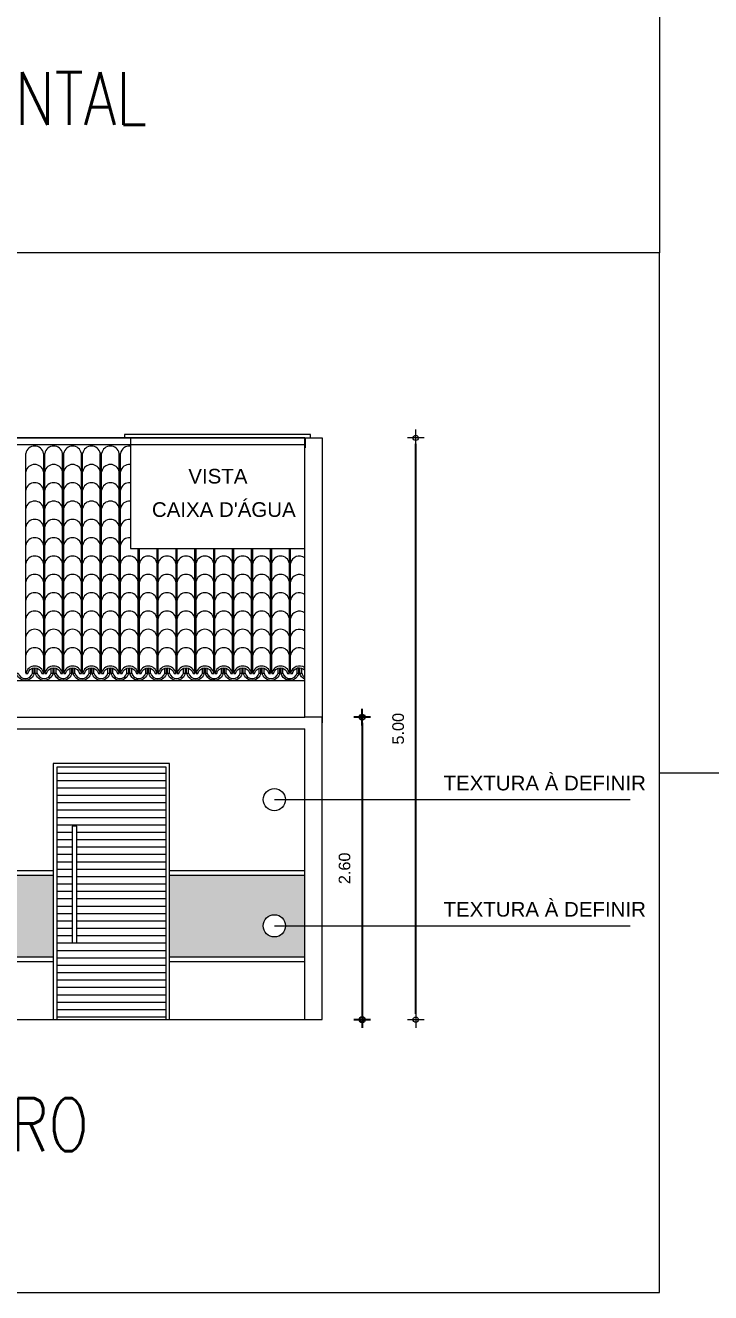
# Model space of a CAD drawing. Header units: millimetres. Extents: x 1345 to 2117, y 1214 to 1365.
# Drawn here: x 1884.71 to 1890.6, y 1268.73 to 1279.62 of the extents above; entities that cross this region are included whole.
import ezdxf
from ezdxf.enums import TextEntityAlignment as Align

# ---------------------------------------------------------------- set-up
doc = ezdxf.new("R2010")
doc.units = ezdxf.units.MM
doc.header["$LTSCALE"] = 0.5
for name, color, linetype in [('02', 2, 'Continuous'), ('COTAS', 7, 'Continuous'), ('DIVERSOS', 4, 'Continuous'), ('parede', 2, 'Continuous'), ('TUBULAÇÃO_ESGOTO', 6, 'Continuous')]:
    doc.layers.add(name, color=color, linetype=linetype)
for name, color, linetype, lineweight in [('E-lay-9', 9, 'Continuous', 9), ('E-TXT-G', 3, 'Continuous', 30), ('E-TXT-W', 7, 'Continuous', 15), ('E-TXT-Y', 2, 'Continuous', 40)]:
    doc.layers.add(name, color=color, linetype=linetype, lineweight=lineweight)
doc.styles.add('REG140', font='romans.shx', dxfattribs={"width": 0.8, "height": 0.35})
doc.styles.add('REG80', font='romans.shx', dxfattribs={"width": 0.8, "height": 0.1})
doc.styles.add('SANSSERIF', font='sas_____.pfb', dxfattribs={"height": 1})
doc.styles.add('SANSSERIF2', font='sanssb__.ttf', dxfattribs={"width": 0.8})
doc.styles.get("Standard").update_dxf_attribs({"font": 'arial.ttf'})
doc.dimstyles.new('ESCALA50', dxfattribs={"dimtxt": 0.1, "dimasz": 0.05, "dimexe": 0.18, "dimexo": 0.06, "dimgap": 0.1, "dimtad": 1, "dimzin": 4, "dimdsep": 46, "dimtxsty": 'Standard', "dimblk": 'BOLA', "dimcen": -0.06, "dimse1": 1, "dimse2": 1, "dimclrd": 7, "dimclrt": 7, "dimadec": 0, "dimazin": 0, "dimtfac": 1, "dimtix": 1, "dimtmove": 0, "dimatfit": 3, "dimldrblk": 'BOLA', "dimfxl": 0, "dimtolj": 1, "dimtzin": 4, "dimarcsym": 0})

# ---------------------------------------------------------------- blocks, each defined once
blk = doc.blocks.new('BOLA')
for p, q in [((-1.44, 0), (1.44, 0)), ((0, -1.44), (0, 1.44))]:
    blk.add_line(p, q)
blk.add_circle((0, 0), 0.452)
blk = doc.blocks.new('*D67')
at = {"layer": 'Defpoints', "color": 0, "transparency": 16777216}
for p in [(1887.287, 1273.675), (1887.287, 1271.075), (1887.603, 1271.075)]:
    blk.add_point(p, dxfattribs=at)
at = {"layer": 'DIVERSOS', "color": 7, "lineweight": -2, "transparency": 16777216}
blk.add_line((1887.603, 1273.625), (1887.603, 1271.125), dxfattribs=at)
at = {"layer": 'DIVERSOS', "color": 7, "lineweight": -2, "transparency": 16777216, "xscale": 0.05, "yscale": 0.05, "zscale": 0.05}
for p, rotation in [((1887.603, 1273.675), 90), ((1887.603, 1271.075), 270)]:
    blk.add_blockref('BOLA', p, dxfattribs=dict(at, rotation=rotation))
at = {"layer": 'DIVERSOS', "color": 7, "lineweight": 18, "transparency": 16777216, "insert": (1887.452, 1272.375), "char_height": 0.1, "attachment_point": 5, "rotation": 90}
blk.add_mtext('\\A1;2.60', dxfattribs=at)
blk = doc.blocks.new('*D68')
at = {"layer": 'Defpoints', "color": 0, "transparency": 16777216}
for p in [(1887.287, 1276.075), (1888.064, 1276.075), (1887.287, 1271.075)]:
    blk.add_point(p, dxfattribs=at)
at = {"layer": 'E-lay-9', "color": 7, "lineweight": -2, "transparency": 16777216}
blk.add_line((1888.064, 1271.125), (1888.064, 1276.025), dxfattribs=at)
at = {"layer": 'E-lay-9', "color": 7, "lineweight": -2, "transparency": 16777216, "xscale": 0.05, "yscale": 0.05, "zscale": 0.05}
for p, rotation in [((1888.064, 1276.075), 90), ((1888.064, 1271.075), 270)]:
    blk.add_blockref('BOLA', p, dxfattribs=dict(at, rotation=rotation))
at = {"layer": 'E-lay-9', "color": 7, "lineweight": 18, "transparency": 16777216, "insert": (1887.913, 1273.575), "char_height": 0.1, "attachment_point": 5, "rotation": 90}
blk.add_mtext('\\A1;5.00', dxfattribs=at)
blk = doc.blocks.new('IND_DES')
at = {"layer": 'E-TXT-W'}
blk.add_line((0.0269, -0.2428), (0.1984, -0.2428), dxfattribs=at)
at = {"layer": 'E-TXT-G', "style": 'REG80', "width": 0.8}
for s, p in [('ESCALA', (-0.4463, -0.2864)), ('1', (0.2426, -0.2864)), (':', (0.3988, -0.2706))]:
    blk.add_text(s, height=0.1, dxfattribs=at).set_placement(p)
blk.add_attdef('ESCALA', (0.4897, -0.2812), '', height=0.1, dxfattribs=at)
at = {"layer": 'E-TXT-W', "style": 'SANSSERIF2', "width": 0.6}
blk.add_attdef('00', text='', height=0.4, dxfattribs=at).set_placement((-0.7083, -0.2881), align=Align.CENTER)
at = {"layer": 'E-TXT-Y', "style": 'REG140', "width": 0.8}
for tag, p in [('PROJETO', (-0.4563, 0.1829)), ('DESENHO', (-0.4582, -0.0658))]:
    blk.add_attdef(tag, p, '', height=0.175, dxfattribs=at)

msp = doc.modelspace()

# ---------------------------------------------------------------- hatches: boundary and pattern name
at = {"layer": 'COTAS', "lineweight": 18}
h = msp.add_hatch(dxfattribs=at)
h.set_pattern_fill('AR-SAND', color=256, scale=0.0025, style=0)
h.set_pattern_definition([(37.5, (426.69534, -39.17265), (-0.004000078, 0.1223533093), [0, -0.09652, 0, -0.10795, 0, -0.1031875]), (7.5, (426.69534, -39.17265), (0.112380821, 0.179206275), [0, -0.05207, 0, -0.086995, 0, -0.0333375]), (327.5, (426.61723, -39.17265), (0.1977480926, 0.000359296), [0, -0.03175, 0, -0.1143, 0, -0.149225]), (317.5, (426.61723, -39.17265), (0.190889113, 0.055732331), [0, -0.015875, 0, -0.07493, 0, -0.085725])])
h.paths.add_polyline_path([(1880.943, 1272.315), (1880.41, 1272.315), (1880.41, 1271.615), (1880.943, 1271.615)])
h.paths.add_polyline_path([(1884.946, 1272.315), (1883.943, 1272.315), (1883.943, 1271.615), (1884.946, 1271.615)])
h.paths.add_polyline_path([(1885.946, 1272.315), (1885.946, 1271.615), (1887.11, 1271.615), (1887.11, 1271.881), (1886.944, 1271.881, -1), (1886.753, 1271.881, -1), (1886.944, 1271.881), (1887.11, 1271.881), (1887.11, 1272.315)])

# ---------------------------------------------------------------- linework, layer by layer
at = {"color": 7, "linetype": 'ByBlock'}
for p, q in [((1887.11, 1276.075), (1887.11, 1276.015)), ((1887.11, 1276.015), (1887.11, 1275.989))]:
    msp.add_line(p, q, dxfattribs=at)
at = {"layer": '02', "lineweight": 18}
msp.add_line((1890.161, 1273.197), (1910.245, 1273.197), dxfattribs=at)
for points in [[(1877.641, 1286.12), (1890.161, 1286.12), (1890.161, 1277.667), (1877.641, 1277.667)], [(1890.161, 1277.667), (1877.647, 1277.667), (1877.647, 1268.728), (1890.161, 1268.728)]]:
    msp.add_lwpolyline(points, close=True, dxfattribs=at)
at = {"layer": 'DIVERSOS', "lineweight": 18}
for p, q in [((1884.976, 1273.194), (1885.916, 1273.194)), ((1884.976, 1273.131), (1885.916, 1273.131)), ((1884.976, 1273.067), (1885.916, 1273.067)), ((1884.976, 1273.004), (1885.916, 1273.004)), ((1884.976, 1272.94), (1885.916, 1272.94)), ((1886.848, 1272.966), (1888.307, 1272.966)), ((1888.307, 1272.966), (1889.908, 1272.966)), ((1884.976, 1272.877), (1885.916, 1272.877)), ((1884.976, 1272.813), (1885.916, 1272.813)), ((1884.976, 1272.75), (1885.916, 1272.75)), ((1885.108, 1272.737), (1885.108, 1271.734)), ((1885.148, 1272.737), (1885.108, 1272.737)), ((1885.148, 1271.734), (1885.148, 1272.737)), ((1884.976, 1272.686), (1885.108, 1272.686)), ((1884.976, 1272.623), (1885.108, 1272.623)), ((1885.148, 1272.686), (1885.916, 1272.686)), ((1885.148, 1272.623), (1885.916, 1272.623)), ((1884.976, 1272.559), (1885.108, 1272.559)), ((1884.976, 1272.496), (1885.108, 1272.496)), ((1885.148, 1272.559), (1885.916, 1272.559)), ((1885.148, 1272.496), (1885.916, 1272.496)), ((1884.976, 1272.432), (1885.108, 1272.432)), ((1885.148, 1272.432), (1885.916, 1272.432)), ((1884.976, 1272.369), (1885.108, 1272.369)), ((1884.976, 1272.305), (1885.108, 1272.305)), ((1885.148, 1272.369), (1885.916, 1272.369)), ((1885.148, 1272.305), (1885.916, 1272.305)), ((1884.976, 1272.242), (1885.108, 1272.242)), ((1884.976, 1272.178), (1885.108, 1272.178)), ((1885.148, 1272.242), (1885.916, 1272.242)), ((1885.148, 1272.178), (1885.916, 1272.178)), ((1884.976, 1272.115), (1885.108, 1272.115)), ((1885.148, 1272.115), (1885.916, 1272.115)), ((1884.976, 1272.051), (1885.108, 1272.051)), ((1884.976, 1271.988), (1885.108, 1271.988)), ((1885.148, 1272.051), (1885.916, 1272.051)), ((1885.148, 1271.988), (1885.916, 1271.988)), ((1884.976, 1271.924), (1885.108, 1271.924)), ((1884.976, 1271.861), (1885.108, 1271.861)), ((1885.148, 1271.924), (1885.916, 1271.924)), ((1885.148, 1271.861), (1885.916, 1271.861)), ((1886.848, 1271.881), (1888.307, 1271.881)), ((1888.307, 1271.881), (1889.908, 1271.881)), ((1884.976, 1271.797), (1885.108, 1271.797)), ((1884.976, 1271.734), (1885.916, 1271.734)), ((1885.148, 1271.797), (1885.916, 1271.797)), ((1884.976, 1271.67), (1885.916, 1271.67)), ((1884.976, 1271.607), (1885.916, 1271.607)), ((1884.976, 1271.543), (1885.916, 1271.543)), ((1884.976, 1271.48), (1885.916, 1271.48)), ((1884.976, 1271.416), (1885.916, 1271.416)), ((1884.976, 1271.353), (1885.916, 1271.353)), ((1884.976, 1271.289), (1885.916, 1271.289)), ((1884.976, 1271.226), (1885.916, 1271.226)), ((1884.976, 1271.162), (1885.916, 1271.162)), ((1884.976, 1271.099), (1885.916, 1271.099)), ((1884.976, 1271.075), (1885.916, 1271.075))]:
    msp.add_line(p, q, dxfattribs=at)
for centre in [(1886.848, 1272.966), (1886.848, 1271.881)]:
    msp.add_circle(centre, 0.0956, dxfattribs=at)
at = {"layer": 'E-lay-9', "lineweight": 18}
for p, q in [((1887.16, 1276.105), (1885.56, 1276.105)), ((1885.56, 1276.105), (1885.56, 1276.075)), ((1887.16, 1276.075), (1887.16, 1276.105)), ((1880.26, 1276.075), (1887.26, 1276.075)), ((1887.11, 1276.075), (1881.46, 1276.075)), ((1887.11, 1276.015), (1881.46, 1276.015)), ((1885.56, 1276.075), (1887.16, 1276.075)), ((1887.11, 1274.054), (1887.11, 1275.989)), ((1887.26, 1276.075), (1887.26, 1273.625)), ((1884.711, 1274.054), (1884.711, 1275.941)), ((1884.864, 1274.054), (1884.864, 1275.941)), ((1884.874, 1274.054), (1884.874, 1275.941)), ((1885.026, 1274.054), (1885.026, 1275.941)), ((1885.036, 1274.054), (1885.036, 1275.941)), ((1885.189, 1274.054), (1885.189, 1275.941)), ((1885.199, 1274.054), (1885.199, 1275.941)), ((1885.351, 1274.054), (1885.351, 1275.941)), ((1885.361, 1274.054), (1885.361, 1275.941)), ((1885.514, 1274.054), (1885.514, 1275.941)), ((1885.524, 1274.054), (1885.524, 1275.941)), ((1885.676, 1274.054), (1885.676, 1275.125)), ((1885.687, 1274.054), (1885.687, 1275.125)), ((1885.839, 1274.054), (1885.839, 1275.125)), ((1885.849, 1274.054), (1885.849, 1275.125)), ((1886.002, 1274.054), (1886.002, 1275.125)), ((1886.012, 1274.054), (1886.012, 1275.125)), ((1886.164, 1274.054), (1886.164, 1275.125)), ((1886.174, 1274.054), (1886.174, 1275.125)), ((1886.327, 1274.054), (1886.327, 1275.125)), ((1886.337, 1274.054), (1886.337, 1275.125)), ((1886.489, 1274.054), (1886.489, 1275.125)), ((1886.499, 1274.054), (1886.499, 1275.125)), ((1886.652, 1274.054), (1886.652, 1275.125)), ((1886.662, 1274.054), (1886.662, 1275.125)), ((1886.814, 1274.054), (1886.814, 1275.125)), ((1886.825, 1274.054), (1886.825, 1275.125)), ((1886.977, 1274.054), (1886.977, 1275.125)), ((1886.987, 1274.054), (1886.987, 1275.125)), ((1887.11, 1273.675), (1887.11, 1275.125)), ((1884.767, 1274.054), (1884.767, 1274.089)), ((1884.782, 1274.054), (1884.782, 1274.089)), ((1884.792, 1274.054), (1884.792, 1274.089)), ((1884.808, 1274.054), (1884.808, 1274.089)), ((1884.929, 1274.054), (1884.929, 1274.089)), ((1884.945, 1274.054), (1884.945, 1274.089)), ((1884.955, 1274.054), (1884.955, 1274.089)), ((1884.971, 1274.054), (1884.971, 1274.089)), ((1885.092, 1274.054), (1885.092, 1274.089)), ((1885.107, 1274.054), (1885.107, 1274.089)), ((1885.118, 1274.054), (1885.118, 1274.089)), ((1885.133, 1274.054), (1885.133, 1274.089)), ((1885.254, 1274.054), (1885.254, 1274.089)), ((1885.27, 1274.054), (1885.27, 1274.089)), ((1885.28, 1274.054), (1885.28, 1274.089)), ((1885.296, 1274.054), (1885.296, 1274.089)), ((1885.417, 1274.054), (1885.417, 1274.089)), ((1885.433, 1274.054), (1885.433, 1274.089)), ((1885.443, 1274.054), (1885.443, 1274.089)), ((1885.458, 1274.054), (1885.458, 1274.089)), ((1885.58, 1274.054), (1885.58, 1274.089)), ((1885.595, 1274.054), (1885.595, 1274.089)), ((1885.605, 1274.054), (1885.605, 1274.089)), ((1885.621, 1274.054), (1885.621, 1274.089)), ((1885.742, 1274.054), (1885.742, 1274.089)), ((1885.758, 1274.054), (1885.758, 1274.089)), ((1885.768, 1274.054), (1885.768, 1274.089)), ((1885.783, 1274.054), (1885.783, 1274.089)), ((1885.905, 1274.054), (1885.905, 1274.089)), ((1885.92, 1274.054), (1885.92, 1274.089)), ((1885.93, 1274.054), (1885.93, 1274.089)), ((1885.946, 1274.054), (1885.946, 1274.089)), ((1886.067, 1274.054), (1886.067, 1274.089)), ((1886.083, 1274.054), (1886.083, 1274.089)), ((1886.093, 1274.054), (1886.093, 1274.089)), ((1886.109, 1274.054), (1886.109, 1274.089)), ((1886.23, 1274.054), (1886.23, 1274.089)), ((1886.245, 1274.054), (1886.245, 1274.089)), ((1886.256, 1274.054), (1886.256, 1274.089)), ((1886.271, 1274.054), (1886.271, 1274.089)), ((1886.392, 1274.054), (1886.392, 1274.089)), ((1886.408, 1274.054), (1886.408, 1274.089)), ((1886.418, 1274.054), (1886.418, 1274.089)), ((1886.434, 1274.054), (1886.434, 1274.089)), ((1886.555, 1274.054), (1886.555, 1274.089)), ((1886.571, 1274.054), (1886.571, 1274.089)), ((1886.581, 1274.054), (1886.581, 1274.089)), ((1886.596, 1274.054), (1886.596, 1274.089)), ((1886.718, 1274.054), (1886.718, 1274.089)), ((1886.733, 1274.054), (1886.733, 1274.089)), ((1886.743, 1274.054), (1886.743, 1274.089)), ((1886.759, 1274.054), (1886.759, 1274.089)), ((1886.88, 1274.054), (1886.88, 1274.089)), ((1886.896, 1274.054), (1886.896, 1274.089)), ((1886.906, 1274.054), (1886.906, 1274.089)), ((1886.921, 1274.054), (1886.921, 1274.089)), ((1887.043, 1274.054), (1887.043, 1274.089)), ((1887.058, 1274.054), (1887.058, 1274.089)), ((1887.068, 1274.054), (1887.068, 1274.089)), ((1887.084, 1274.054), (1887.084, 1274.089)), ((1883.411, 1273.991), (1885.036, 1273.991)), ((1884.061, 1273.991), (1885.687, 1273.991)), ((1884.711, 1273.991), (1886.337, 1273.991)), ((1885.361, 1273.991), (1886.987, 1273.991)), ((1885.524, 1273.991), (1887.11, 1273.991))]:
    msp.add_line(p, q, dxfattribs=at)
msp.add_lwpolyline([(1887.11, 1276.075), (1887.11, 1276.075), (1885.61, 1276.075), (1885.61, 1275.125), (1887.11, 1275.125)], dxfattribs=at)
at = {"layer": 'E-lay-9', "lineweight": 18, "flags": 128}
for points in [[(1884.63, 1274.054), (1884.645, 1274.054, 0.788263), (1884.767, 1274.054), (1884.782, 1274.054, -0.827036)], [(1884.711, 1274.051), (1884.727, 1274.051, -0.788263), (1884.848, 1274.051), (1884.864, 1274.051, 0.827036)], [(1884.792, 1274.054), (1884.808, 1274.054, 0.788263), (1884.929, 1274.054), (1884.945, 1274.054, -0.827036)], [(1884.874, 1274.051), (1884.889, 1274.051, -0.788263), (1885.011, 1274.051), (1885.026, 1274.051, 0.827036)], [(1884.955, 1274.054), (1884.971, 1274.054, 0.788263), (1885.092, 1274.054), (1885.107, 1274.054, -0.827036)], [(1885.036, 1274.051), (1885.052, 1274.051, -0.788263), (1885.173, 1274.051), (1885.189, 1274.051, 0.827036)], [(1885.118, 1274.054), (1885.133, 1274.054, 0.788263), (1885.254, 1274.054), (1885.27, 1274.054, -0.827036)], [(1885.199, 1274.051), (1885.214, 1274.051, -0.788263), (1885.336, 1274.051), (1885.351, 1274.051, 0.827036)], [(1885.28, 1274.054), (1885.296, 1274.054, 0.788263), (1885.417, 1274.054), (1885.433, 1274.054, -0.827036)], [(1885.361, 1274.051), (1885.377, 1274.051, -0.788263), (1885.498, 1274.051), (1885.514, 1274.051, 0.827036)], [(1885.443, 1274.054), (1885.458, 1274.054, 0.788263), (1885.58, 1274.054), (1885.595, 1274.054, -0.827036)], [(1885.524, 1274.051), (1885.54, 1274.051, -0.788263), (1885.661, 1274.051), (1885.676, 1274.051, 0.827036)], [(1885.605, 1274.054), (1885.621, 1274.054, 0.788263), (1885.742, 1274.054), (1885.758, 1274.054, -0.827036)], [(1885.687, 1274.051), (1885.702, 1274.051, -0.788263), (1885.823, 1274.051), (1885.839, 1274.051, 0.827036)], [(1885.768, 1274.054), (1885.783, 1274.054, 0.788263), (1885.905, 1274.054), (1885.92, 1274.054, -0.827036)], [(1885.849, 1274.051), (1885.865, 1274.051, -0.788263), (1885.986, 1274.051), (1886.002, 1274.051, 0.827036)], [(1885.93, 1274.054), (1885.946, 1274.054, 0.788263), (1886.067, 1274.054), (1886.083, 1274.054, -0.827036)], [(1886.012, 1274.051), (1886.027, 1274.051, -0.788263), (1886.149, 1274.051), (1886.164, 1274.051, 0.827036)], [(1886.093, 1274.054), (1886.109, 1274.054, 0.788263), (1886.23, 1274.054), (1886.245, 1274.054, -0.827036)], [(1886.174, 1274.051), (1886.19, 1274.051, -0.788263), (1886.311, 1274.051), (1886.327, 1274.051, 0.827036)], [(1886.256, 1274.054), (1886.271, 1274.054, 0.788263), (1886.392, 1274.054), (1886.408, 1274.054, -0.827036)], [(1886.337, 1274.051), (1886.352, 1274.051, -0.788263), (1886.474, 1274.051), (1886.489, 1274.051, 0.827036)], [(1886.418, 1274.054), (1886.434, 1274.054, 0.788263), (1886.555, 1274.054), (1886.571, 1274.054, -0.827036)], [(1886.499, 1274.051), (1886.515, 1274.051, -0.788263), (1886.636, 1274.051), (1886.652, 1274.051, 0.827036)], [(1886.581, 1274.054), (1886.596, 1274.054, 0.788263), (1886.718, 1274.054), (1886.733, 1274.054, -0.827036)], [(1886.662, 1274.051), (1886.678, 1274.051, -0.788263), (1886.799, 1274.051), (1886.814, 1274.051, 0.827036)], [(1886.743, 1274.054), (1886.759, 1274.054, 0.788263), (1886.88, 1274.054), (1886.896, 1274.054, -0.827036)], [(1886.825, 1274.051), (1886.84, 1274.051, -0.788263), (1886.961, 1274.051), (1886.977, 1274.051, 0.827036)], [(1886.906, 1274.054), (1886.921, 1274.054, 0.788263), (1887.043, 1274.054), (1887.058, 1274.054, -0.827036)]]:
    msp.add_lwpolyline(points, format="xyb", close=True, dxfattribs=at)
for points in [[(1885.036, 1273.991, -0.378735), (1884.955, 1274.054), (1884.971, 1274.054, 0.369975), (1885.036, 1274.006)], [(1885.687, 1273.991, -0.378735), (1885.605, 1274.054), (1885.621, 1274.054, 0.369975), (1885.687, 1274.006)], [(1886.337, 1273.991, -0.378735), (1886.256, 1274.054), (1886.271, 1274.054, 0.369975), (1886.337, 1274.006)], [(1886.987, 1273.991, -0.378735), (1886.906, 1274.054), (1886.921, 1274.054, 0.369975), (1886.987, 1274.006)], [(1887.11, 1274.099, 0.553916), (1886.987, 1274.051), (1887.003, 1274.051, -0.60452), (1887.11, 1274.079)], [(1887.11, 1273.999, -0.23306), (1887.068, 1274.054), (1887.084, 1274.054, 0.187537), (1887.11, 1274.016, 0.187537)]]:
    msp.add_lwpolyline(points, format="xyb", dxfattribs=at)
at = {"layer": 'E-lay-9', "lineweight": 18}
for centre, start in [((1884.787, 1275.927), 10.8161), ((1884.95, 1275.927), 10.8161), ((1885.112, 1275.927), 10.8161), ((1885.275, 1275.927), 10.8161), ((1885.438, 1275.927), 10.8161), ((1885.6, 1275.927), 82.932), ((1884.787, 1275.769), 10.8161), ((1884.95, 1275.769), 10.8161), ((1885.112, 1275.769), 10.8161), ((1885.275, 1275.769), 10.8161), ((1885.438, 1275.769), 10.8161), ((1885.6, 1275.769), 82.932), ((1884.787, 1275.612), 10.8161), ((1884.95, 1275.612), 10.8161), ((1885.112, 1275.612), 10.8161), ((1885.275, 1275.612), 10.8161), ((1885.438, 1275.612), 10.8161), ((1885.6, 1275.612), 82.932), ((1884.787, 1275.454), 10.8161), ((1884.95, 1275.454), 10.8161), ((1885.112, 1275.454), 10.8161), ((1885.275, 1275.454), 10.8161), ((1885.438, 1275.454), 10.8161), ((1885.6, 1275.454), 82.932), ((1884.787, 1275.297), 10.8161), ((1884.95, 1275.297), 10.8161), ((1885.112, 1275.297), 10.8161), ((1885.275, 1275.297), 10.8161), ((1885.438, 1275.297), 10.8161), ((1885.6, 1275.297), 82.932), ((1884.787, 1275.139), 10.8161), ((1884.95, 1275.139), 10.8161), ((1885.112, 1275.139), 10.8161), ((1885.275, 1275.139), 10.8161), ((1885.438, 1275.139), 10.8161), ((1885.6, 1275.139), 82.932), ((1884.787, 1274.982), 10.8161), ((1884.95, 1274.982), 10.8161), ((1885.112, 1274.982), 10.8161), ((1885.275, 1274.982), 10.8161), ((1885.438, 1274.982), 10.8161), ((1885.6, 1274.982), 10.8161), ((1885.763, 1274.982), 10.8161), ((1885.925, 1274.982), 10.8161), ((1886.088, 1274.982), 10.8161), ((1886.25, 1274.982), 10.8161), ((1886.413, 1274.982), 10.8161), ((1886.576, 1274.982), 10.8161), ((1886.738, 1274.982), 10.8161), ((1886.901, 1274.982), 10.8161), ((1887.063, 1274.982), 53.2529), ((1884.787, 1274.824), 10.8161), ((1884.95, 1274.824), 10.8161), ((1885.112, 1274.824), 10.8161), ((1885.275, 1274.824), 10.8161), ((1885.438, 1274.824), 10.8161), ((1885.6, 1274.824), 10.8161), ((1885.763, 1274.824), 10.8161), ((1885.925, 1274.824), 10.8161), ((1886.088, 1274.824), 10.8161), ((1886.25, 1274.824), 10.8161), ((1886.413, 1274.824), 10.8161), ((1886.576, 1274.824), 10.8161), ((1886.738, 1274.824), 10.8161), ((1886.901, 1274.824), 10.8161), ((1887.063, 1274.824), 53.2529), ((1884.787, 1274.667), 10.8161), ((1884.95, 1274.667), 10.8161), ((1885.112, 1274.667), 10.8161), ((1885.275, 1274.667), 10.8161), ((1885.438, 1274.667), 10.8161), ((1885.6, 1274.667), 10.8161), ((1885.763, 1274.667), 10.8161), ((1885.925, 1274.667), 10.8161), ((1886.088, 1274.667), 10.8161), ((1886.25, 1274.667), 10.8161), ((1886.413, 1274.667), 10.8161), ((1886.576, 1274.667), 10.8161), ((1886.738, 1274.667), 10.8161), ((1886.901, 1274.667), 10.8161), ((1887.063, 1274.667), 53.2529), ((1884.787, 1274.509), 10.8161), ((1884.95, 1274.509), 10.8161), ((1885.112, 1274.509), 10.8161), ((1885.275, 1274.509), 10.8161), ((1885.438, 1274.509), 10.8161), ((1885.6, 1274.509), 10.8161), ((1885.763, 1274.509), 10.8161), ((1885.925, 1274.509), 10.8161), ((1886.088, 1274.509), 10.8161), ((1886.25, 1274.509), 10.8161), ((1886.413, 1274.509), 10.8161), ((1886.576, 1274.509), 10.8161), ((1886.738, 1274.509), 10.8161), ((1886.901, 1274.509), 10.8161), ((1887.063, 1274.509), 53.2529), ((1884.787, 1274.352), 10.8161), ((1884.95, 1274.352), 10.8161), ((1885.112, 1274.352), 10.8161), ((1885.275, 1274.352), 10.8161), ((1885.438, 1274.352), 10.8161), ((1885.6, 1274.352), 10.8161), ((1885.763, 1274.352), 10.8161), ((1885.925, 1274.352), 10.8161), ((1886.088, 1274.352), 10.8161), ((1886.25, 1274.352), 10.8161), ((1886.413, 1274.352), 10.8161), ((1886.576, 1274.352), 10.8161), ((1886.738, 1274.352), 10.8161), ((1886.901, 1274.352), 10.8161), ((1887.063, 1274.352), 53.2529), ((1884.787, 1274.194), 10.8161), ((1884.95, 1274.194), 10.8161), ((1885.112, 1274.194), 10.8161), ((1885.275, 1274.194), 10.8161), ((1885.438, 1274.194), 10.8161), ((1885.6, 1274.194), 10.8161), ((1885.763, 1274.194), 10.8161), ((1885.925, 1274.194), 10.8161), ((1886.088, 1274.194), 10.8161), ((1886.25, 1274.194), 10.8161), ((1886.413, 1274.194), 10.8161), ((1886.576, 1274.194), 10.8161), ((1886.738, 1274.194), 10.8161), ((1886.901, 1274.194), 10.8161), ((1887.063, 1274.194), 53.2529)]:
    msp.add_arc(centre, 0.0776, start, 169.1839, dxfattribs=at)
at = {"layer": 'parede', "lineweight": 18}
for p, q in [((1880.41, 1273.675), (1887.11, 1273.675)), ((1887.26, 1273.675), (1887.11, 1273.675)), ((1887.26, 1271.075), (1887.26, 1273.675)), ((1880.41, 1273.575), (1887.11, 1273.575)), ((1887.11, 1271.075), (1887.11, 1273.575)), ((1880.26, 1271.075), (1887.26, 1271.075))]:
    msp.add_line(p, q, dxfattribs=at)
at = {"layer": 'TUBULAÇÃO_ESGOTO', "lineweight": 18}
for p, q in [((1885.946, 1273.275), (1884.946, 1273.275)), ((1884.946, 1273.275), (1884.946, 1271.075)), ((1885.946, 1271.075), (1885.946, 1273.275)), ((1885.916, 1273.245), (1884.976, 1273.245)), ((1884.976, 1273.245), (1884.976, 1271.075)), ((1885.916, 1271.075), (1885.916, 1273.245)), ((1884.946, 1272.355), (1883.943, 1272.355)), ((1883.943, 1272.315), (1884.946, 1272.315)), ((1887.11, 1272.355), (1885.946, 1272.355)), ((1885.946, 1272.315), (1887.11, 1272.315)), ((1883.943, 1271.615), (1884.946, 1271.615)), ((1883.943, 1271.575), (1884.946, 1271.575)), ((1885.946, 1271.615), (1887.11, 1271.615)), ((1885.946, 1271.575), (1887.11, 1271.575))]:
    msp.add_line(p, q, dxfattribs=at)

# ---------------------------------------------------------------- block references
at = {"lineweight": 18}
ref = msp.add_blockref('IND_DES', (1882.493, 1278.937), dxfattribs=dict(at, xscale=2.591993519999988, yscale=2.591993519999988, zscale=2.591993519999988))
ref.add_attrib('00', '05', dxfattribs={"layer": 'E-TXT-W', "height": 1.0368, "style": 'SANSSERIF', "width": 0.6}).set_placement((1880.657, 1278.19), align=Align.CENTER)
ref.add_attrib('DESENHO', 'FACHADA FRONTAL', (1881.305, 1278.766), dxfattribs={"layer": 'E-TXT-Y', "height": 0.4536, "style": 'REG140', "width": 0.8})
ref.add_attrib('ESCALA', '75', (1883.762, 1278.208), dxfattribs={"layer": 'E-TXT-G', "height": 0.2592, "style": 'REG80', "width": 0.8})
ref = msp.add_blockref('IND_DES', (1882.689, 1270.116), dxfattribs=dict(at, xscale=2.591993519999988, yscale=2.591993519999988, zscale=2.591993519999988))
ref.add_attrib('00', '06', dxfattribs={"layer": 'E-TXT-W', "height": 1.0368, "style": 'SANSSERIF', "width": 0.6}).set_placement((1880.853, 1269.369), align=Align.CENTER)
ref.add_attrib('DESENHO', 'FACHADA MURO', (1881.501, 1269.945), dxfattribs={"layer": 'E-TXT-Y', "height": 0.4536, "style": 'REG140', "width": 0.8})
ref.add_attrib('ESCALA', '75', (1883.958, 1269.387), dxfattribs={"layer": 'E-TXT-G', "height": 0.2592, "style": 'REG80', "width": 0.8})

# ---------------------------------------------------------------- texts
at = {"layer": 'DIVERSOS', "lineweight": 18, "style": 'SANSSERIF'}
for p in [(1888.303, 1273.045), (1888.303, 1271.96)]:
    msp.add_text('TEXTURA À DEFINIR', height=0.126, dxfattribs=at).set_placement(p)
at = {"layer": 'E-lay-9', "lineweight": 18, "style": 'SANSSERIF'}
for s, p in [('VISTA', (1886.108, 1275.683)), ("CAIXA D'ÁGUA", (1885.795, 1275.396))]:
    msp.add_text(s, height=0.126, dxfattribs=at).set_placement(p)

# ---------------------------------------------------------------- dimensions: what is measured, and where the dimension line sits
at = {"layer": 'DIVERSOS', "lineweight": 18}
dim = msp.add_linear_dim(base=(1887.603, 1271.075), p1=(1887.287, 1273.675), p2=(1887.287, 1271.075), angle=90, dimstyle='ESCALA50', dxfattribs=at)
dim.commit()
dim.dimension.update_dxf_attribs({"geometry": '*D67', "text_midpoint": (1887.452, 1272.375)})
at = {"layer": 'E-lay-9', "lineweight": 18}
dim = msp.add_linear_dim(base=(1888.064, 1276.075), p1=(1887.287, 1271.075), p2=(1887.287, 1276.075), angle=90, dimstyle='ESCALA50', dxfattribs=at)
dim.commit()
dim.dimension.update_dxf_attribs({"geometry": '*D68', "text_midpoint": (1887.913, 1273.575)})

doc.saveas('drawing.dxf')
